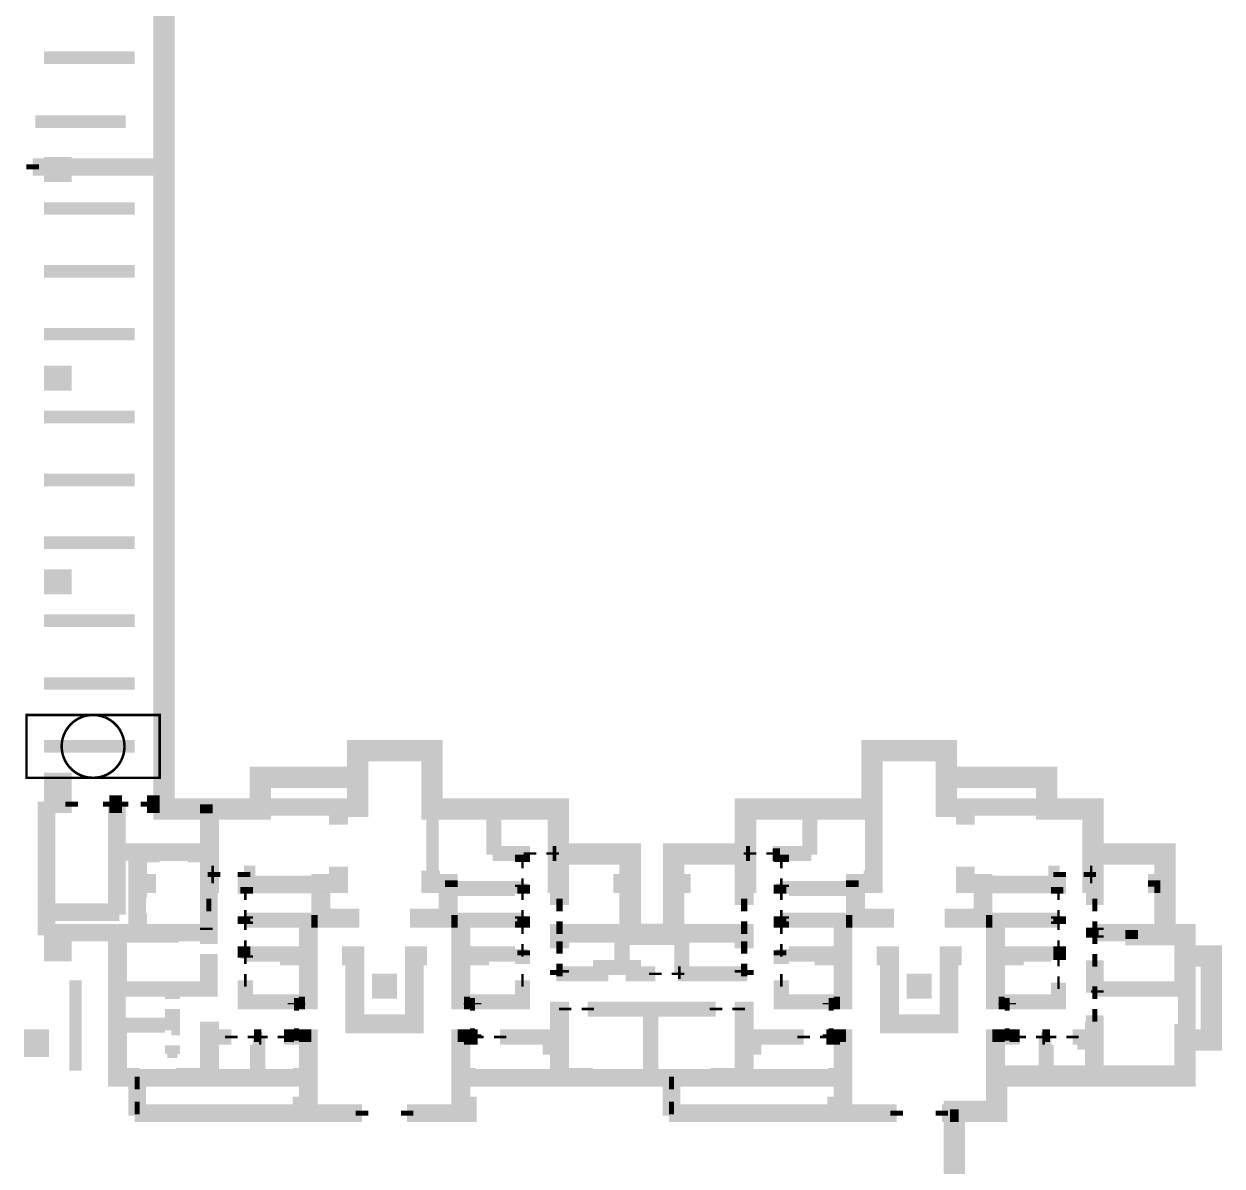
# Model space of a CAD drawing. Header units: millimetres. Extents: x 0 to 1249171, y -42321 to 335084.
# Drawn here: x 1092167 to 1139847, y 36806 to 82239 of the extents above; entities that cross this region are included whole.
import ezdxf

# ---------------------------------------------------------------- set-up
doc = ezdxf.new("R2010")
doc.units = ezdxf.units.MM
doc.header["$LTSCALE"] = 1000
for name, color, linetype in [('P_core', 1, 'Continuous'), ('P_lot', 5, 'Continuous'), ('留孔', 1, 'Continuous')]:
    doc.layers.add(name, color=color, linetype=linetype)
doc.layers.add('P_wall', color=7, linetype='Continuous', lineweight=50)

msp = doc.modelspace()

# ---------------------------------------------------------------- hatches: boundary and pattern name
at = {"layer": 'P_wall'}
for points in [[(1129017, 38810), (1131057, 38810), (1131057, 39210), (1131057, 40210), (1138547, 40210), (1138547, 41640), (1139597, 41640), (1139597, 45340), (1138547, 45340), (1138547, 46190), (1137747, 46190), (1137747, 49390), (1134887, 49390), (1134887, 51190), (1133047, 51190), (1133047, 52440), (1129047, 52440), (1129047, 53510), (1125737, 53510), (1125737, 51190), (1120707, 51190), (1120707, 49390), (1117847, 49390), (1117847, 46200), (1116467, 46200), (1116467, 49390), (1113607, 49390), (1113607, 51190), (1108577, 51190), (1108577, 53510), (1105267, 53510), (1105267, 52440), (1101397, 52440), (1101397, 51190), (1097567, 51190), (1097567, 50840), (1101747, 50840), (1101747, 52090), (1105617, 52090), (1105617, 53160), (1108227, 53160), (1108227, 50840), (1113257, 50840), (1113257, 49040), (1116117, 49040), (1116117, 45850), (1118197, 45850), (1118197, 49040), (1121057, 49040), (1121057, 50840), (1126087, 50840), (1126087, 53160), (1128697, 53160), (1128697, 52090), (1132697, 52090), (1132697, 50840), (1134537, 50840), (1134537, 49040), (1137397, 49040), (1137397, 45840), (1138197, 45840), (1138197, 44990), (1139247, 44990), (1139247, 41990), (1138197, 41990), (1138197, 40560), (1130707, 40560), (1130707, 39160), (1130547, 39160), (1129017, 39160)], [(1134537, 47920), (1134537, 50940), (1134107, 50940), (1134107, 51190), (1134887, 51190), (1134887, 47920)], [(1136247, 45840), (1136247, 46010), (1136247, 46190), (1137497, 46190), (1137497, 46610), (1137747, 46610), (1137747, 45840)], [(1138197, 44290), (1138197, 46190), (1138547, 46190), (1138547, 44290)], [(1138197, 40210), (1138197, 42210), (1138547, 42210), (1138547, 40210)]]:
    msp.add_hatch(color=256, dxfattribs=at).paths.add_polyline_path(points)

# ---------------------------------------------------------------- linework, layer by layer
at = {"layer": 'P_core'}
for points in [[(1106017, 44460), (1107017, 44460), (1106017, 43460), (1107017, 43460)], [(1128297, 44460), (1127297, 44460), (1128297, 43460), (1127297, 43460)]]:
    msp.add_solid(points, dxfattribs=at)
at = {"layer": 'P_lot', "extrusion": (-5.07062e-22, -5.18032e-09, 1), "const_width": 500, "elevation": 0}
for points in [[(1096567, 80900), (1092967, 80900)], [(1096567, 74900), (1092967, 74900)], [(1096567, 72400), (1092967, 72400)], [(1096567, 69900), (1092967, 69900)], [(1096567, 66600), (1092967, 66600)], [(1096567, 64100), (1092967, 64100)], [(1096567, 61600), (1092967, 61600)], [(1096567, 58500), (1092967, 58500)], [(1096567, 56000), (1092967, 56000)], [(1096567, 53500), (1092967, 53500)]]:
    msp.add_lwpolyline(points, dxfattribs=at)
at = {"layer": 'P_lot', "const_width": 500, "elevation": 0}
msp.add_lwpolyline([(1092617, 78350), (1096217, 78350)], dxfattribs=at)
at = {"layer": 'P_lot', "extrusion": (5.18032e-09, -4.98983e-22, 1), "const_width": 500, "elevation": 0}
msp.add_lwpolyline([(1094217, 44200), (1094217, 40600)], dxfattribs=at)
at = {"layer": 'P_wall', "const_width": 500}
for points in [[(1097567, 94850), (1097567, 50890)], [(1097867, 94850), (1097867, 51190)], [(1092517, 76650), (1097567, 76650)], [(1093817, 76200), (1093817, 76700), (1093217, 76700), (1093217, 76200), (1093817, 76200)], [(1092517, 76450), (1097567, 76450)], [(1093817, 67900), (1093817, 68400), (1093217, 68400), (1093217, 67900), (1093817, 67900)], [(1093817, 59800), (1093817, 60300), (1093217, 60300), (1093217, 59800), (1093817, 59800)], [(1138197, 42140), (1138197, 42140), (1138197, 40560), (1134887, 40560), (1134887, 42300), (1134637, 42300), (1134637, 40560), (1130957, 40560), (1130957, 41990), (1130707, 41990), (1130707, 40560), (1130707, 39210), (1130707, 39160), (1129017, 39160), (1129017, 38810), (1131057, 38810), (1131057, 39210), (1131057, 40210), (1138547, 40210), (1138547, 41640), (1139597, 41640), (1139597, 45340), (1138547, 45340), (1138547, 46190), (1137747, 46190), (1137747, 49390), (1134887, 49390), (1134887, 51190), (1133047, 51190), (1133047, 52440), (1129047, 52440), (1129047, 53510), (1125737, 53510), (1125737, 51190), (1120707, 51190), (1120707, 49390), (1117847, 49390), (1117847, 46200), (1116467, 46200), (1116467, 49390), (1113607, 49390), (1113607, 51190), (1108577, 51190), (1108577, 53510), (1105267, 53510), (1105267, 52440), (1101397, 52440), (1101397, 51190), (1097567, 51190), (1097567, 50840), (1099427, 50840), (1099427, 49390), (1098927, 49390), (1098927, 49140), (1099427, 49140), (1099427, 47920), (1099677, 47920), (1099677, 50840), (1101747, 50840), (1101747, 52090), (1105267, 52090), (1105267, 51190), (1104557, 51190), (1104557, 50640), (1104807, 50640), (1104807, 50940), (1105617, 50940), (1105617, 52090), (1105617, 53160), (1108227, 53160), (1108227, 50840), (1113257, 50840), (1113257, 49040), (1113257, 47920), (1113607, 47920), (1113607, 49040), (1116117, 49040), (1116117, 48170), (1115867, 48170), (1115867, 47920), (1116117, 47920), (1116117, 45850), (1118197, 45850), (1118197, 47920), (1118447, 47920), (1118447, 48170), (1118197, 48170), (1118197, 49040), (1120707, 49040), (1120707, 47920), (1121057, 47920), (1121057, 49040), (1121057, 50840), (1126087, 50840), (1126087, 53160), (1128697, 53160), (1128697, 51750), (1128697, 50940), (1129507, 50940), (1129507, 50640), (1129757, 50640), (1129757, 51190), (1129047, 51190), (1129047, 52090), (1132697, 52090), (1132697, 50840), (1134537, 50840), (1134537, 49040), (1134537, 47920), (1134887, 47920), (1134887, 49040), (1137397, 49040), (1137397, 48170), (1137147, 48170), (1137147, 47920), (1137397, 47920), (1137397, 46190), (1136247, 46190), (1136247, 46010), (1136247, 45840), (1137397, 45840), (1137397, 45840), (1138197, 45840), (1138197, 44840), (1138197, 44290), (1138547, 44290), (1138547, 44990), (1139247, 44990), (1139247, 41990), (1138547, 41990), (1138547, 42210), (1138197, 42210), (1138197, 42140)], [(1105417, 53360), (1105417, 52090)], [(1105417, 53360), (1105417, 52090)], [(1126087, 53160), (1126087, 50990), (1120907, 50990), (1120907, 49190), (1118047, 49190), (1118047, 46000), (1116267, 46000), (1116267, 49190), (1113357, 49190), (1113357, 50990), (1108227, 50990), (1108227, 53160)], [(1126087, 53160), (1126087, 50990), (1120907, 50990), (1120907, 49190), (1118047, 49190), (1118047, 46000), (1116267, 46000), (1116267, 49190), (1113357, 49190), (1113357, 50990), (1108227, 50990), (1108227, 53160)], [(1125887, 53360), (1125887, 51190), (1120707, 51190), (1120707, 49390), (1117847, 49390), (1117847, 46200), (1116467, 46200), (1116467, 49390), (1113607, 49390), (1113607, 51190), (1108427, 51190), (1108427, 53360)], [(1125887, 53360), (1125887, 51190), (1120707, 51190), (1120707, 49390), (1117847, 49390), (1117847, 46200), (1116467, 46200), (1116467, 49390), (1113607, 49390), (1113607, 51190), (1108427, 51190), (1108427, 53360)], [(1108427, 53360), (1108427, 51190)], [(1108427, 53360), (1108427, 51190)], [(1126087, 53160), (1126087, 48100)], [(1126087, 53160), (1126087, 48100)], [(1093817, 51700), (1093817, 52200), (1093217, 52200), (1093217, 51700), (1093817, 51700)], [(1105417, 52290), (1101547, 52290), (1101547, 51190)], [(1105417, 52290), (1101547, 52290), (1101547, 51190)], [(1128897, 52290), (1132897, 52290), (1132897, 51190)], [(1128897, 52290), (1132897, 52290), (1132897, 51190)], [(1105417, 52090), (1101747, 52090), (1101747, 50990), (1099627, 50990), (1099627, 49190), (1096767, 49190), (1096767, 45990), (1095967, 45990), (1095967, 40410), (1103607, 40410), (1103607, 39010), (1105617, 39010)], [(1105417, 52090), (1101747, 52090), (1101747, 50990), (1099627, 50990), (1099627, 49190), (1096767, 49190), (1096767, 45990), (1095967, 45990), (1095967, 40410), (1103607, 40410), (1103607, 39010), (1105617, 39010)], [(1128897, 52090), (1132697, 52090), (1132697, 50990), (1134687, 50990), (1134687, 49190), (1137547, 49190), (1137547, 45990), (1138347, 45990)], [(1128897, 52090), (1132697, 52090), (1132697, 50990), (1134687, 50990), (1134687, 49190), (1137547, 49190), (1137547, 45990), (1138347, 45990)], [(1094067, 51300), (1092967, 51300)], [(1092967, 51300), (1092967, 45990)], [(1094067, 51300), (1094067, 51100)], [(1096067, 51300), (1095567, 51300)], [(1095567, 51300), (1095567, 51100)], [(1096067, 51300), (1096067, 51100)], [(1097067, 51300), (1097067, 51100)], [(1097567, 51300), (1097067, 51300)], [(1094067, 51100), (1093167, 51100)], [(1093167, 51100), (1093167, 46190)], [(1096067, 51100), (1095567, 51100)], [(1095767, 51100), (1095767, 47000)], [(1095967, 51100), (1095967, 46800)], [(1101547, 51190), (1099427, 51190), (1099427, 49390), (1096567, 49390)], [(1101547, 51190), (1099427, 51190), (1099427, 49390), (1096567, 49390)], [(1097567, 51100), (1097067, 51100)], [(1099427, 50890), (1099427, 46190)], [(1099627, 50890), (1099627, 45990)], [(1101747, 51190), (1104607, 51190)], [(1101747, 51190), (1104607, 51190)], [(1101747, 50990), (1104607, 50990)], [(1101747, 50990), (1104607, 50990)], [(1108427, 50990), (1108427, 48170)], [(1108427, 50990), (1108427, 48170)], [(1108427, 50990), (1108427, 48170)], [(1108427, 50990), (1108427, 48170)], [(1110817, 49190), (1110817, 50990)], [(1110817, 49190), (1110817, 50990)], [(1110917, 49290), (1110917, 50990)], [(1110917, 49290), (1110917, 50990)], [(1123397, 49290), (1123397, 50990)], [(1123397, 49290), (1123397, 50990)], [(1123497, 49190), (1123497, 50990)], [(1123497, 49190), (1123497, 50990)], [(1125887, 50990), (1125887, 48170)], [(1125887, 50990), (1125887, 48170)], [(1125887, 50990), (1125887, 48170)], [(1125887, 50990), (1125887, 48170)], [(1126087, 50990), (1126087, 48100)], [(1126087, 50990), (1126087, 48100)], [(1132697, 51190), (1129707, 51190)], [(1132697, 51190), (1129707, 51190)], [(1132697, 50990), (1129707, 50990)], [(1132697, 50990), (1129707, 50990)], [(1132197, 51190), (1134887, 51190), (1134887, 49390), (1137747, 49390)], [(1132197, 51190), (1134887, 51190), (1134887, 49390), (1137747, 49390)], [(1132697, 50990), (1134687, 50990)], [(1132697, 50990), (1134687, 50990)], [(1132897, 51190), (1134887, 51190)], [(1132897, 51190), (1134887, 51190)], [(1096767, 49400), (1095767, 49400)], [(1099427, 49390), (1096567, 49390), (1096567, 46190), (1095767, 46190), (1095767, 40210), (1103407, 40210), (1103407, 38810), (1105617, 38810)], [(1099427, 49390), (1096567, 49390), (1096567, 46190), (1095767, 46190), (1095767, 40210), (1103407, 40210), (1103407, 38810), (1105617, 38810)], [(1096767, 49400), (1096767, 46190)], [(1134887, 49390), (1137747, 49390), (1137747, 46190), (1138547, 46190)], [(1134887, 49390), (1137747, 49390), (1137747, 46190), (1138547, 46190)], [(1096567, 49200), (1095967, 49200)], [(1096567, 49200), (1096567, 45990)], [(1099427, 49190), (1099427, 47190)], [(1099427, 49190), (1099427, 47190)], [(1099627, 49190), (1099627, 48500)], [(1099627, 49190), (1099627, 48500)], [(1112307, 49190), (1110817, 49190)], [(1112307, 49190), (1110817, 49190)], [(1110917, 49290), (1112307, 49290)], [(1110917, 49290), (1112307, 49290)], [(1111957, 48900), (1111957, 49190)], [(1111957, 48900), (1111957, 49190)], [(1112057, 48900), (1111957, 48900)], [(1112057, 48900), (1111957, 48900)], [(1112057, 48900), (1112057, 49190)], [(1112057, 48900), (1112057, 49190)], [(1112307, 49290), (1112307, 49190)], [(1112307, 49290), (1112307, 49190)], [(1113207, 49290), (1113357, 49290)], [(1113207, 49290), (1113207, 49190)], [(1113207, 49290), (1113357, 49290)], [(1113207, 49290), (1113207, 49190)], [(1113357, 49190), (1113207, 49190)], [(1113357, 49190), (1113207, 49190)], [(1113357, 47190), (1113357, 49190)], [(1113357, 47190), (1113357, 49190)], [(1113607, 47190), (1113607, 49190)], [(1113607, 47190), (1113607, 49190)], [(1120707, 47190), (1120707, 49190)], [(1120707, 47190), (1120707, 49190)], [(1120897, 49190), (1121057, 49190)], [(1120897, 49190), (1121057, 49190)], [(1121057, 49290), (1120907, 49290)], [(1121057, 49290), (1120907, 49290)], [(1120957, 47190), (1120957, 49190)], [(1120957, 47190), (1120957, 49190)], [(1121057, 49290), (1121057, 49190)], [(1121057, 49290), (1121057, 49190)], [(1123397, 49290), (1121957, 49290)], [(1121957, 49290), (1121957, 49190)], [(1123397, 49290), (1121957, 49290)], [(1121957, 49290), (1121957, 49190)], [(1121957, 49190), (1122257, 49190)], [(1121957, 49190), (1122257, 49190)], [(1122257, 48900), (1122257, 49190)], [(1122257, 48900), (1122257, 49190)], [(1122257, 48900), (1122357, 48900)], [(1122257, 48900), (1122357, 48900)], [(1122357, 49190), (1123497, 49190)], [(1122357, 48900), (1122357, 49190)], [(1122357, 49190), (1123497, 49190)], [(1122357, 48900), (1122357, 49190)], [(1134687, 49190), (1134687, 48500)], [(1134687, 49190), (1134687, 48500)], [(1134887, 49190), (1134887, 47190)], [(1134887, 49190), (1134887, 47190)], [(1099727, 48500), (1099627, 48500)], [(1099727, 48500), (1099627, 48500)], [(1099727, 48500), (1099727, 48300)], [(1099727, 48500), (1099727, 48300)], [(1103857, 48110), (1101127, 48110), (1101127, 48500), (1100927, 48500)], [(1100927, 48500), (1100927, 48300)], [(1103857, 48110), (1101127, 48110), (1101127, 48500), (1100927, 48500)], [(1100927, 48500), (1100927, 48300)], [(1130457, 48110), (1133187, 48110), (1133187, 48500), (1133387, 48500)], [(1130457, 48110), (1133187, 48110), (1133187, 48500), (1133387, 48500)], [(1133387, 48500), (1133387, 48300)], [(1133387, 48500), (1133387, 48300)], [(1134587, 48500), (1134687, 48500)], [(1134587, 48500), (1134587, 48300)], [(1134587, 48500), (1134687, 48500)], [(1134587, 48500), (1134587, 48300)], [(1099727, 48300), (1099627, 48300)], [(1099627, 48300), (1099627, 47190)], [(1099727, 48300), (1099627, 48300)], [(1099627, 48300), (1099627, 47190)], [(1100927, 47640), (1100927, 48300), (1100927, 48300)], [(1100927, 47640), (1100927, 48300), (1100927, 48300)], [(1101027, 46640), (1103857, 46640), (1103857, 48110), (1104597, 48110)], [(1101027, 46640), (1103857, 46640), (1103857, 48110), (1104597, 48110)], [(1103857, 47910), (1101027, 47910)], [(1101027, 47910), (1101027, 47640)], [(1103857, 47910), (1101027, 47910)], [(1101027, 47910), (1101027, 47640)], [(1108427, 48170), (1109177, 48170)], [(1108427, 48170), (1109177, 48170)], [(1109177, 47900), (1109177, 48170)], [(1109177, 47900), (1109177, 48170)], [(1111957, 47900), (1111957, 48000)], [(1112057, 48000), (1111957, 48000)], [(1111957, 47900), (1111957, 48000)], [(1112057, 48000), (1111957, 48000)], [(1112057, 47900), (1112057, 48000)], [(1112057, 47900), (1112057, 48000)], [(1122257, 47900), (1122257, 48000)], [(1122257, 48000), (1122357, 48000)], [(1122257, 47900), (1122257, 48000)], [(1122257, 48000), (1122357, 48000)], [(1122357, 47900), (1122357, 48000)], [(1122357, 47900), (1122357, 48000)], [(1125137, 47900), (1125137, 48170)], [(1125887, 48170), (1125137, 48170)], [(1125137, 47900), (1125137, 48170)], [(1125887, 48170), (1125137, 48170)], [(1125137, 47900), (1125137, 48000)], [(1125137, 47900), (1125137, 48000)], [(1129707, 48110), (1130457, 48110), (1130457, 46640)], [(1129707, 48110), (1130457, 48110), (1130457, 46640)], [(1130457, 48110), (1129707, 48110)], [(1130457, 48110), (1129707, 48110)], [(1130457, 48110), (1130457, 46640), (1133287, 46640)], [(1130457, 48110), (1130457, 46640), (1133287, 46640)], [(1130457, 47910), (1133287, 47910)], [(1130457, 47910), (1133287, 47910)], [(1133287, 47910), (1133287, 47640)], [(1133287, 47910), (1133287, 47640)], [(1133287, 47910), (1133287, 47640)], [(1133287, 47910), (1133287, 47640)], [(1133387, 47640), (1133387, 48300), (1133387, 48300)], [(1133387, 47640), (1133387, 48300), (1133387, 48300)], [(1134587, 48300), (1134687, 48300)], [(1134587, 48300), (1134687, 48300)], [(1134687, 48300), (1134687, 47190)], [(1134687, 48300), (1134687, 47190)], [(1137147, 48170), (1137147, 47920), (1137397, 47920), (1137397, 46190), (1136247, 46190), (1136247, 46010), (1136247, 45840), (1137397, 45840), (1137397, 45840), (1138197, 45840), (1138197, 44840), (1138197, 44290), (1138547, 44290), (1138547, 44840)], [(1137147, 48170), (1137147, 47920)], [(1137147, 47920), (1137397, 47920)], [(1137397, 47920), (1137397, 46190)], [(1101027, 47640), (1100927, 47640)], [(1101027, 47640), (1100927, 47640)], [(1109177, 47900), (1111957, 47900)], [(1109177, 47900), (1111957, 47900)], [(1111957, 46640), (1109177, 46640), (1109177, 47800)], [(1109177, 47800), (1111957, 47800), (1111957, 47640)], [(1111957, 46640), (1109177, 46640), (1109177, 47800)], [(1109177, 47800), (1111957, 47800), (1111957, 47640)], [(1111957, 47640), (1112057, 47640)], [(1111957, 47640), (1112057, 47640)], [(1112057, 47900), (1112057, 47640)], [(1112057, 47900), (1112057, 47640)], [(1122257, 47900), (1122257, 47640)], [(1122257, 47900), (1122257, 47640)], [(1122357, 47640), (1122257, 47640)], [(1122357, 47640), (1122257, 47640)], [(1125137, 47900), (1122357, 47900)], [(1125137, 47900), (1122357, 47900)], [(1125137, 47800), (1122357, 47800), (1122357, 47640)], [(1122357, 46640), (1125137, 46640), (1125137, 47800)], [(1125137, 47800), (1122357, 47800), (1122357, 47640)], [(1122357, 46640), (1125137, 46640), (1125137, 47800)], [(1133287, 47640), (1133387, 47640)], [(1133287, 47640), (1133387, 47640)], [(1095767, 47000), (1093167, 47000)], [(1099627, 47190), (1099427, 47190)], [(1099627, 47190), (1099427, 47190)], [(1113607, 47190), (1113357, 47190)], [(1113607, 47190), (1113357, 47190)], [(1120707, 47190), (1120957, 47190)], [(1120707, 47190), (1120957, 47190)], [(1134687, 47190), (1134887, 47190)], [(1134687, 47190), (1134887, 47190)], [(1095967, 46800), (1093167, 46800)], [(1100927, 46440), (1100927, 46740)], [(1101027, 46740), (1100927, 46740)], [(1100927, 46440), (1100927, 46740)], [(1101027, 46740), (1100927, 46740)], [(1101027, 46740), (1101027, 46640)], [(1101027, 46740), (1101027, 46640)], [(1101027, 46540), (1101027, 46440)], [(1101027, 45540), (1101027, 45290), (1103357, 45290), (1103357, 46540)], [(1101027, 46540), (1103357, 46540)], [(1101027, 46540), (1101027, 46440)], [(1101027, 45540), (1101027, 45290), (1103357, 45290), (1103357, 46540)], [(1101027, 46540), (1103357, 46540)], [(1103607, 46540), (1103857, 46540)], [(1103607, 45290), (1103607, 46540)], [(1103607, 46540), (1103857, 46540)], [(1103607, 45290), (1103607, 46540)], [(1109427, 46540), (1109177, 46540)], [(1109427, 46540), (1109177, 46540)], [(1109427, 45290), (1109427, 46540)], [(1109427, 45290), (1109427, 46540)], [(1111957, 46540), (1109677, 46540)], [(1111957, 45390), (1111957, 45290), (1109677, 45290), (1109677, 46540)], [(1111957, 46540), (1109677, 46540)], [(1111957, 45390), (1111957, 45290), (1109677, 45290), (1109677, 46540)], [(1111957, 46740), (1111957, 46640)], [(1111957, 46740), (1111957, 46640)], [(1111957, 46740), (1112057, 46740)], [(1111957, 46740), (1111957, 46640)], [(1111957, 46740), (1111957, 46640)], [(1111957, 46740), (1112057, 46740)], [(1111957, 46540), (1111957, 46290)], [(1111957, 46540), (1111957, 46290)], [(1112057, 46740), (1112057, 46290)], [(1112057, 46740), (1112057, 46290)], [(1122257, 46740), (1122257, 46290)], [(1122357, 46740), (1122257, 46740)], [(1122257, 46740), (1122257, 46290)], [(1122357, 46740), (1122257, 46740)], [(1122357, 46740), (1122357, 46640)], [(1122357, 46740), (1122357, 46640)], [(1122357, 46740), (1122357, 46640)], [(1122357, 46740), (1122357, 46640)], [(1122357, 46740), (1122357, 46640)], [(1122357, 46740), (1122357, 46640)], [(1122357, 46540), (1122357, 46290)], [(1122357, 45390), (1122357, 45290), (1124637, 45290), (1124637, 46540)], [(1122357, 46540), (1124637, 46540)], [(1122357, 46540), (1122357, 46290)], [(1122357, 45390), (1122357, 45290), (1124637, 45290), (1124637, 46540)], [(1122357, 46540), (1124637, 46540)], [(1124887, 46540), (1125137, 46540)], [(1124887, 45290), (1124887, 46540)], [(1124887, 46540), (1125137, 46540)], [(1124887, 45290), (1124887, 46540)], [(1130707, 46540), (1130457, 46540)], [(1130707, 46540), (1130457, 46540)], [(1130707, 45290), (1130707, 46540)], [(1130707, 45290), (1130707, 46540)], [(1133287, 46540), (1130957, 46540)], [(1130957, 45290), (1130957, 46540)], [(1133287, 46540), (1130957, 46540)], [(1130957, 45290), (1130957, 46540)], [(1133287, 46740), (1133287, 46640)], [(1133287, 46740), (1133387, 46740)], [(1133287, 46740), (1133287, 46640)], [(1133287, 46740), (1133387, 46740)], [(1133287, 46540), (1133287, 46440)], [(1133287, 46540), (1133287, 46440)], [(1133387, 46440), (1133387, 46740)], [(1133387, 46440), (1133387, 46740)], [(1099427, 46190), (1093167, 46190)], [(1099427, 46190), (1096767, 46190)], [(1099427, 46190), (1096767, 46190)], [(1099427, 46290), (1099627, 46290), (1099627, 45890), (1099427, 45890), (1099427, 45990)], [(1099427, 46290), (1099427, 46190)], [(1099427, 46290), (1099627, 46290), (1099627, 45890), (1099427, 45890), (1099427, 45990)], [(1099427, 46290), (1099427, 46190)], [(1101027, 46440), (1100927, 46440)], [(1101027, 46440), (1100927, 46440)], [(1111957, 46290), (1112057, 46290)], [(1111957, 46290), (1112057, 46290)], [(1113357, 45500), (1113357, 46290)], [(1113607, 46290), (1113357, 46290)], [(1113357, 45500), (1113357, 46290)], [(1113607, 46290), (1113357, 46290)], [(1113607, 45500), (1113607, 46290)], [(1113607, 45500), (1113607, 46290)], [(1113607, 46190), (1116267, 46190)], [(1113607, 46190), (1116267, 46190)], [(1116017, 46000), (1118297, 46000)], [(1116017, 46000), (1116017, 44750), (1116467, 44750), (1116467, 44500), (1117297, 44500)], [(1116017, 46000), (1118297, 46000)], [(1116017, 46000), (1116017, 44750), (1116467, 44750), (1116467, 44500), (1117297, 44500)], [(1118047, 46190), (1120697, 46190), (1120697, 46290)], [(1118047, 46190), (1120697, 46190), (1120697, 46290)], [(1118297, 46000), (1118297, 44500)], [(1118297, 46000), (1118297, 44500)], [(1120707, 46290), (1120957, 46290)], [(1120707, 46290), (1120957, 46290)], [(1120957, 45500), (1120957, 46290)], [(1120957, 45500), (1120957, 46290)], [(1120957, 45500), (1120957, 46290)], [(1120957, 45500), (1120957, 46290)], [(1122357, 46290), (1122257, 46290)], [(1122357, 46290), (1122257, 46290)], [(1133287, 46440), (1133387, 46440)], [(1133287, 46440), (1133387, 46440)], [(1134687, 46290), (1134687, 46190)], [(1134687, 46290), (1134887, 46290)], [(1134687, 46290), (1134687, 46190)], [(1134687, 46290), (1134887, 46290)], [(1134687, 45990), (1134687, 46190)], [(1134687, 45990), (1134687, 46190)], [(1134887, 46290), (1134887, 46190)], [(1134887, 46290), (1134887, 46190)], [(1134887, 46190), (1137547, 46190)], [(1134887, 46190), (1137547, 46190)], [(1136247, 46190), (1137397, 46190)], [(1136247, 46010), (1136247, 46190)], [(1136247, 45840), (1136247, 46010)], [(1138347, 44990), (1138347, 46000)], [(1138347, 44990), (1138347, 46000)], [(1138547, 45190), (1138547, 46200)], [(1138547, 45190), (1138547, 46200)], [(1099627, 45990), (1092967, 45990)], [(1093817, 45200), (1093817, 45700), (1093217, 45700), (1093217, 45200), (1093817, 45200)], [(1096767, 45990), (1099427, 45990)], [(1096767, 45990), (1099427, 45990)], [(1101027, 45540), (1100927, 45540)], [(1100927, 45090), (1100927, 45540)], [(1101027, 45540), (1100927, 45540)], [(1100927, 45090), (1100927, 45540)], [(1113607, 45940), (1115917, 45940)], [(1113607, 45940), (1115917, 45940)], [(1115917, 45940), (1115917, 44750)], [(1115917, 45940), (1115917, 44750)], [(1120707, 45500), (1120707, 45940), (1118397, 45940), (1118397, 44500)], [(1120707, 45500), (1120707, 45940), (1118397, 45940), (1118397, 44500)], [(1133287, 45540), (1133287, 45290), (1130957, 45290)], [(1133287, 45540), (1133287, 45290), (1130957, 45290)], [(1133287, 45540), (1133387, 45540)], [(1133287, 45540), (1133387, 45540)], [(1133387, 45000), (1133387, 45540)], [(1133387, 45000), (1133387, 45540)], [(1134687, 45990), (1134687, 45890)], [(1134687, 45990), (1134687, 45890)], [(1134687, 45890), (1134887, 45890)], [(1134687, 45890), (1134887, 45890)], [(1137547, 45990), (1134887, 45990)], [(1134887, 45990), (1134887, 45890)], [(1137547, 45990), (1134887, 45990)], [(1134887, 45990), (1134887, 45890)], [(1137397, 45840), (1136247, 45840)], [(1101027, 45090), (1100927, 45090)], [(1101027, 45090), (1100927, 45090)], [(1103357, 45190), (1101027, 45190)], [(1101027, 45090), (1101027, 45190)], [(1103357, 45190), (1101027, 45190)], [(1101027, 45090), (1101027, 45190)], [(1112057, 45190), (1112057, 45090), (1111957, 45090), (1111957, 45190), (1109677, 45190)], [(1112057, 45190), (1112057, 45090), (1111957, 45090), (1111957, 45190), (1109677, 45190)], [(1111957, 45390), (1112057, 45390)], [(1111957, 45390), (1112057, 45390)], [(1112057, 45390), (1112057, 45190)], [(1112057, 45390), (1112057, 45190)], [(1113607, 45500), (1113357, 45500)], [(1113607, 45500), (1113357, 45500)], [(1120707, 45500), (1120957, 45500)], [(1120707, 45500), (1120957, 45500)], [(1122257, 45390), (1122257, 45190)], [(1122357, 45390), (1122257, 45390)], [(1122257, 45390), (1122257, 45190)], [(1122357, 45390), (1122257, 45390)], [(1122257, 45190), (1122257, 45090), (1122357, 45090), (1122357, 45190), (1124637, 45190)], [(1122257, 45190), (1122257, 45090), (1122357, 45090), (1122357, 45190), (1124637, 45190)], [(1128857, 45110), (1128857, 42590), (1126737, 42590), (1126737, 45110)], [(1128857, 45110), (1128857, 42590), (1126737, 42590), (1126737, 45110)], [(1133287, 45000), (1133287, 45190), (1130957, 45190)], [(1133287, 45000), (1133287, 45190), (1130957, 45190)], [(1139447, 45190), (1138547, 45190)], [(1139447, 45190), (1138547, 45190)], [(1139447, 41790), (1139447, 45190)], [(1139447, 41790), (1139447, 45190)], [(1095967, 43800), (1098027, 43800), (1098027, 43700), (1098127, 43700), (1098127, 43800), (1099627, 43800), (1099627, 44990), (1099427, 44990), (1099427, 43900)], [(1095967, 43800), (1098027, 43800), (1098027, 43700), (1098127, 43700), (1098127, 43800), (1099627, 43800), (1099627, 44990), (1099427, 44990), (1099427, 43900)], [(1105207, 45040), (1105207, 42340), (1107827, 42340), (1107827, 45040)], [(1105207, 45040), (1105207, 42340), (1107827, 42340), (1107827, 45040)], [(1105457, 45040), (1105457, 42590), (1107577, 42590), (1107577, 45040)], [(1105457, 45040), (1105457, 42590), (1107577, 42590), (1107577, 45040)], [(1113357, 44400), (1115167, 44400), (1115167, 44650), (1116367, 44650), (1116367, 44400), (1117297, 44400)], [(1113357, 44400), (1115167, 44400), (1115167, 44650), (1116367, 44650), (1116367, 44400), (1117297, 44400)], [(1113357, 44400), (1113357, 44600)], [(1113607, 44600), (1113357, 44600)], [(1113357, 44400), (1113357, 44600)], [(1113607, 44600), (1113357, 44600)], [(1113607, 44500), (1115067, 44500), (1115067, 44750), (1115917, 44750)], [(1113607, 44500), (1115067, 44500), (1115067, 44750), (1115917, 44750)], [(1113607, 44500), (1113607, 44600)], [(1113607, 44500), (1113607, 44600)], [(1120707, 44500), (1120707, 44600)], [(1120707, 44600), (1120957, 44600)], [(1120707, 44500), (1120707, 44600)], [(1120707, 44600), (1120957, 44600)], [(1120957, 44400), (1120957, 44600)], [(1120957, 44400), (1120957, 44600)], [(1120957, 44400), (1120957, 44600)], [(1120957, 44400), (1120957, 44600)], [(1129107, 45040), (1129107, 42340), (1126487, 42340), (1126487, 45040)], [(1129107, 45040), (1129107, 42340), (1126487, 42340), (1126487, 45040)], [(1133287, 45000), (1133387, 45000)], [(1133287, 45000), (1133387, 45000)], [(1134687, 44990), (1134687, 43700)], [(1134687, 44990), (1134887, 44990)], [(1134687, 44990), (1134687, 43700)], [(1134687, 44990), (1134887, 44990)], [(1134887, 44990), (1134887, 43900)], [(1134887, 44990), (1134887, 43900)], [(1138547, 44840), (1138547, 44290), (1138197, 44290), (1138197, 44840)], [(1139247, 44990), (1138347, 44990)], [(1138347, 41990), (1138347, 44990)], [(1139247, 44990), (1138347, 44990)], [(1138347, 41990), (1138347, 44990)], [(1138547, 41990), (1138547, 44990)], [(1138547, 41990), (1138547, 44990)], [(1139247, 41990), (1139247, 44990)], [(1139247, 41990), (1139247, 44990)], [(1102917, 43290), (1100927, 43290), (1100927, 44190)], [(1101027, 44190), (1100927, 44190)], [(1102917, 43290), (1100927, 43290), (1100927, 44190)], [(1101027, 44190), (1100927, 44190)], [(1103357, 43390), (1101027, 43390), (1101027, 44190)], [(1103357, 43390), (1101027, 43390), (1101027, 44190)], [(1109677, 43390), (1111957, 43390), (1111957, 44190)], [(1109677, 43390), (1111957, 43390), (1111957, 44190)], [(1110117, 43290), (1112057, 43290), (1112057, 44190)], [(1110117, 43290), (1112057, 43290), (1112057, 44190)], [(1111957, 44190), (1112057, 44190)], [(1111957, 44190), (1112057, 44190)], [(1117297, 44400), (1117297, 44500)], [(1117297, 44400), (1117297, 44500)], [(1117297, 44400), (1117297, 44500)], [(1117297, 44400), (1117297, 44500)], [(1118197, 44500), (1118297, 44500)], [(1118197, 44400), (1118197, 44500)], [(1118197, 44400), (1118197, 44500)], [(1118197, 44500), (1118297, 44500)], [(1118197, 44400), (1118197, 44500)], [(1118197, 44400), (1118197, 44500)], [(1118197, 44400), (1120957, 44400)], [(1118197, 44400), (1120957, 44400)], [(1118397, 44500), (1120707, 44500)], [(1118397, 44500), (1120707, 44500)], [(1124197, 43290), (1122257, 43290), (1122257, 44190)], [(1122357, 44190), (1122257, 44190)], [(1124197, 43290), (1122257, 43290), (1122257, 44190)], [(1122357, 44190), (1122257, 44190)], [(1124637, 43390), (1122357, 43390), (1122357, 44190)], [(1124637, 43390), (1122357, 43390), (1122357, 44190)], [(1130957, 43390), (1133287, 43390), (1133287, 44100)], [(1130957, 43390), (1133287, 43390), (1133287, 44100)], [(1131397, 43290), (1133387, 43290), (1133387, 44100)], [(1131397, 43290), (1133387, 43290), (1133387, 44100)], [(1133287, 44100), (1133387, 44100)], [(1133287, 44100), (1133387, 44100)], [(1099427, 43900), (1095967, 43900)], [(1099427, 43900), (1095967, 43900)], [(1134687, 43700), (1134887, 43700)], [(1134687, 43700), (1134887, 43700)], [(1134887, 43900), (1138347, 43900)], [(1134887, 43900), (1138347, 43900)], [(1134887, 43800), (1134887, 43700)], [(1134887, 43800), (1138347, 43800)], [(1134887, 43800), (1134887, 43700)], [(1134887, 43800), (1138347, 43800)], [(1102917, 43240), (1102917, 43290)], [(1102917, 43240), (1102917, 43290)], [(1103117, 43240), (1102917, 43240)], [(1103117, 43240), (1102917, 43240)], [(1103357, 43290), (1103117, 43290)], [(1103357, 43290), (1103117, 43290)], [(1103117, 43240), (1103117, 43290)], [(1103357, 43290), (1103117, 43290)], [(1103357, 43290), (1103117, 43290)], [(1103117, 43240), (1103117, 43290)], [(1109677, 43290), (1109917, 43290)], [(1109677, 43290), (1109917, 43290)], [(1109917, 43240), (1109917, 43290)], [(1109917, 43240), (1109917, 43290)], [(1109917, 43240), (1110117, 43240)], [(1109917, 43240), (1110117, 43240)], [(1110117, 43240), (1110117, 43290)], [(1110117, 43240), (1110117, 43290)], [(1124197, 43240), (1124197, 43290)], [(1124197, 43240), (1124197, 43290)], [(1124397, 43240), (1124197, 43240)], [(1124397, 43240), (1124197, 43240)], [(1124637, 43290), (1124397, 43290)], [(1124397, 43240), (1124397, 43290)], [(1124637, 43290), (1124397, 43290)], [(1124397, 43240), (1124397, 43290)], [(1130957, 43290), (1131197, 43290)], [(1130957, 43290), (1131197, 43290)], [(1131197, 43240), (1131197, 43290)], [(1131197, 43240), (1131197, 43290)], [(1131197, 43240), (1131397, 43240)], [(1131197, 43240), (1131397, 43240)], [(1131397, 43240), (1131397, 43290)], [(1131397, 43240), (1131397, 43290)], [(1098027, 42260), (1098127, 42260), (1098127, 42800), (1098027, 42800), (1098027, 42460), (1095967, 42460)], [(1098027, 42260), (1098127, 42260), (1098127, 42800), (1098027, 42800), (1098027, 42460), (1095967, 42460)], [(1113357, 40410), (1113357, 43100), (1113707, 43100)], [(1113357, 40410), (1113357, 43100), (1113707, 43100)], [(1113607, 40410), (1113607, 43000), (1113707, 43000)], [(1113607, 40410), (1113607, 43000), (1113707, 43000)], [(1113707, 43100), (1113707, 43000)], [(1113707, 43100), (1113707, 43000)], [(1119697, 43100), (1114607, 43100)], [(1114607, 43100), (1114607, 43000)], [(1119697, 43100), (1114607, 43100)], [(1114607, 43100), (1114607, 43000)], [(1114607, 43000), (1117057, 43000)], [(1114607, 43000), (1117057, 43000)], [(1117057, 43000), (1117057, 40410)], [(1117057, 43000), (1117057, 40410)], [(1117157, 43000), (1119697, 43000)], [(1117157, 43000), (1117157, 40410)], [(1117157, 43000), (1119697, 43000)], [(1117157, 43000), (1117157, 40410)], [(1119707, 43100), (1119707, 43000)], [(1119707, 43100), (1119707, 43000)], [(1120957, 40410), (1120957, 43100), (1120607, 43100)], [(1120607, 43100), (1120607, 43000)], [(1120957, 40410), (1120957, 43100), (1120607, 43100)], [(1120607, 43100), (1120607, 43000)], [(1120707, 40410), (1120707, 43000), (1120607, 43000)], [(1120707, 40410), (1120707, 43000), (1120607, 43000)], [(1134687, 42800), (1134687, 42300), (1134637, 42300), (1134637, 41790), (1134437, 41790), (1134437, 41990), (1133897, 41990)], [(1134687, 42800), (1134687, 42300), (1134637, 42300), (1134637, 41790), (1134437, 41790), (1134437, 41990), (1133897, 41990)], [(1134687, 42800), (1134887, 42800)], [(1134687, 42800), (1134887, 42800)], [(1134887, 42800), (1134887, 40410)], [(1134887, 42800), (1134887, 40410)], [(1095967, 42360), (1098027, 42360), (1098027, 42260)], [(1095967, 42360), (1098027, 42360), (1098027, 42260)], [(1138197, 42140), (1138197, 42210), (1138547, 42210), (1138547, 42140)], [(1092917, 42000), (1092417, 42000), (1092417, 41400), (1092917, 41400), (1092917, 42000)], [(1099427, 40410), (1099427, 41990), (1100417, 41990)], [(1099427, 40410), (1099427, 41990), (1100417, 41990)], [(1100417, 41890), (1099677, 41890), (1099677, 40410)], [(1100417, 41890), (1099677, 41890), (1099677, 40410)], [(1100417, 41990), (1100417, 41890)], [(1100417, 41990), (1100417, 41890)], [(1101617, 41990), (1101317, 41990)], [(1101317, 41990), (1101317, 41890)], [(1101617, 41990), (1101317, 41990)], [(1101317, 41990), (1101317, 41890)], [(1101317, 41890), (1101417, 41890), (1101417, 40410)], [(1101317, 41890), (1101417, 41890), (1101417, 40410)], [(1101517, 41990), (1101617, 41990)], [(1101517, 41990), (1101617, 41990)], [(1101617, 41890), (1101517, 41890)], [(1101517, 41890), (1101517, 40410)], [(1101517, 41890), (1101617, 41890)], [(1101617, 41890), (1101517, 41890)], [(1101517, 41890), (1101517, 40410)], [(1101517, 41890), (1101617, 41890)], [(1101617, 41990), (1101617, 41890)], [(1101617, 41990), (1101617, 41890)], [(1102917, 41990), (1102517, 41990)], [(1102517, 41990), (1102517, 41890)], [(1102917, 41990), (1102517, 41990)], [(1102517, 41990), (1102517, 41890)], [(1102517, 41890), (1103357, 41890), (1103357, 40410)], [(1102517, 41890), (1103357, 41890), (1103357, 40410)], [(1102917, 41990), (1102917, 42040)], [(1103117, 42040), (1102917, 42040)], [(1102917, 41990), (1102917, 42040)], [(1103117, 42040), (1102917, 42040)], [(1103117, 41990), (1103117, 42040)], [(1103117, 41990), (1103117, 42040)], [(1103607, 41990), (1103117, 41990)], [(1103607, 41990), (1103117, 41990)], [(1103607, 41990), (1103607, 40410)], [(1103607, 41990), (1103607, 40410)], [(1109427, 41990), (1109917, 41990)], [(1109427, 41990), (1109427, 40410)], [(1109427, 41990), (1109917, 41990)], [(1109427, 41990), (1109427, 40410)], [(1109677, 41890), (1110217, 41890)], [(1109677, 41890), (1109677, 40410)], [(1109677, 41890), (1110217, 41890)], [(1109677, 41890), (1109677, 40410)], [(1109677, 41790), (1109677, 40410)], [(1109677, 41790), (1109677, 40410)], [(1109917, 42040), (1110117, 42040)], [(1109917, 41990), (1109917, 42040)], [(1109917, 42040), (1110117, 42040)], [(1109917, 42040), (1110117, 42040)], [(1109917, 41990), (1109917, 42040)], [(1109917, 42040), (1110117, 42040)], [(1110117, 41990), (1110117, 42040)], [(1110117, 41990), (1110117, 42040)], [(1110117, 41990), (1110217, 41990)], [(1110117, 41990), (1110217, 41990)], [(1110217, 41990), (1110217, 41890)], [(1110217, 41990), (1110217, 41890)], [(1111117, 41990), (1113157, 41990), (1113157, 41590), (1113357, 41590)], [(1111117, 41990), (1111117, 41890)], [(1111117, 41990), (1113157, 41990), (1113157, 41590), (1113357, 41590)], [(1111117, 41990), (1111117, 41890)], [(1111117, 41890), (1113057, 41890), (1113057, 41490), (1113357, 41490)], [(1111117, 41890), (1113057, 41890), (1113057, 41490), (1113357, 41490)], [(1123197, 41990), (1121157, 41990), (1121157, 41590), (1120957, 41590)], [(1123197, 41990), (1121157, 41990), (1121157, 41590), (1120957, 41590)], [(1123197, 41890), (1121257, 41890), (1121257, 41490), (1120957, 41490)], [(1123197, 41890), (1121257, 41890), (1121257, 41490), (1120957, 41490)], [(1123197, 41990), (1123197, 41890)], [(1123197, 41990), (1123197, 41890)], [(1124197, 41990), (1124097, 41990)], [(1124097, 41990), (1124097, 41890)], [(1124197, 41990), (1124097, 41990)], [(1124097, 41990), (1124097, 41890)], [(1124637, 41890), (1124097, 41890)], [(1124637, 41890), (1124097, 41890)], [(1124397, 42040), (1124197, 42040)], [(1124197, 41990), (1124197, 42040)], [(1124397, 42040), (1124197, 42040)], [(1124397, 42040), (1124197, 42040)], [(1124197, 41990), (1124197, 42040)], [(1124397, 42040), (1124197, 42040)], [(1124397, 41990), (1124397, 42040)], [(1124397, 41990), (1124397, 42040)], [(1124887, 41990), (1124397, 41990)], [(1124887, 41990), (1124397, 41990)], [(1124637, 41890), (1124637, 40410)], [(1124637, 41890), (1124637, 40410)], [(1124637, 41790), (1124637, 40410)], [(1124637, 41790), (1124637, 40410)], [(1124887, 41990), (1124887, 40410)], [(1124887, 41990), (1124887, 40410)], [(1130707, 41990), (1131197, 41990)], [(1130707, 41990), (1130707, 40400)], [(1130707, 41990), (1131197, 41990)], [(1130707, 41990), (1130707, 40400)], [(1130887, 41890), (1131797, 41890)], [(1130887, 41890), (1130887, 40410)], [(1130887, 41890), (1131797, 41890)], [(1130887, 41890), (1130887, 40410)], [(1131197, 41990), (1131197, 42040)], [(1131197, 42040), (1131397, 42040)], [(1131197, 41990), (1131197, 42040)], [(1131197, 42040), (1131397, 42040)], [(1131397, 41990), (1131397, 42040)], [(1131397, 41990), (1131397, 42040)], [(1131397, 41990), (1131797, 41990)], [(1131397, 41990), (1131797, 41990)], [(1131797, 41990), (1131797, 41890)], [(1131797, 41990), (1131797, 41890)], [(1132697, 41990), (1132997, 41990)], [(1132697, 41990), (1132697, 41890)], [(1132797, 41990), (1132697, 41990)], [(1132697, 41990), (1132997, 41990)], [(1132697, 41990), (1132697, 41890)], [(1132797, 41990), (1132697, 41990)], [(1132697, 41890), (1132797, 41890)], [(1132797, 41890), (1132697, 41890)], [(1132697, 41890), (1132797, 41890)], [(1132797, 41890), (1132697, 41890)], [(1132797, 41890), (1132797, 40410)], [(1132797, 41890), (1132797, 40410)], [(1132997, 41890), (1132897, 41890), (1132897, 40410)], [(1132997, 41890), (1132897, 41890), (1132897, 40410)], [(1132997, 41990), (1132997, 41890)], [(1132997, 41990), (1132997, 41890)], [(1133897, 41990), (1133897, 41890)], [(1133897, 41990), (1133897, 41890)], [(1133897, 41890), (1134337, 41890), (1134337, 41690), (1134637, 41690), (1134637, 40410)], [(1133897, 41890), (1134337, 41890), (1134337, 41690), (1134637, 41690), (1134637, 40410)], [(1138347, 41990), (1139247, 41990)], [(1138347, 40400), (1138347, 41990)], [(1138347, 41990), (1139247, 41990)], [(1138347, 40400), (1138347, 41990)], [(1138547, 41790), (1139447, 41790)], [(1138547, 40200), (1138547, 41790)], [(1138547, 41790), (1139447, 41790)], [(1138547, 40200), (1138547, 41790)], [(1098127, 41260), (1098127, 41360), (1098027, 41360), (1098027, 41260)], [(1098127, 41260), (1098127, 41360), (1098027, 41360), (1098027, 41260)], [(1096767, 40460), (1096017, 40460)], [(1107417, 39010), (1109427, 39010), (1109427, 40410), (1124887, 40410), (1124887, 39010), (1126897, 39010)], [(1107417, 39010), (1109427, 39010), (1109427, 40410), (1124887, 40410), (1124887, 39010), (1126897, 39010)], [(1138347, 40410), (1130707, 40410), (1130707, 39010), (1128697, 39010)], [(1138347, 40410), (1130707, 40410), (1130707, 39010), (1128697, 39010)], [(1138347, 40410), (1130707, 40410)], [(1138347, 40410), (1130707, 40410)], [(1096567, 38810), (1096567, 40210)], [(1096767, 39010), (1096767, 40210)], [(1107417, 38810), (1109627, 38810), (1109627, 40210), (1124687, 40210), (1124687, 38810), (1126897, 38810)], [(1107417, 38810), (1109627, 38810), (1109627, 40210), (1124687, 40210), (1124687, 38810), (1126897, 38810)], [(1117837, 38810), (1117837, 40210)], [(1118037, 39010), (1118037, 40210)], [(1138547, 40210), (1130907, 40210), (1130907, 38810), (1128697, 38810)], [(1138547, 40210), (1130907, 40210), (1130907, 38810), (1128697, 38810)], [(1138547, 40210), (1130907, 40210)], [(1138547, 40210), (1130907, 40210)], [(1103107, 39010), (1096767, 39010)], [(1105617, 38810), (1105617, 39010)], [(1105617, 38810), (1105617, 39010)], [(1107417, 38810), (1107417, 39010)], [(1107417, 38810), (1107417, 39010)], [(1124377, 39010), (1118037, 39010)], [(1126897, 38810), (1126897, 39010)], [(1126897, 38810), (1126897, 39010)], [(1128697, 38810), (1128697, 39010)], [(1128697, 38810), (1128697, 39010)], [(1103107, 38810), (1096567, 38810)], [(1124377, 38810), (1117837, 38810)], [(1129017, 38810), (1129017, -2025)], [(1129367, 38810), (1129017, 38810)], [(1129367, -2025), (1129367, 38810)]]:
    msp.add_lwpolyline(points, dxfattribs=at)
at = {"layer": 'P_wall', "const_width": 500, "elevation": 0}
for points in [[(1097567, 50840), (1097567, 93200)], [(1097917, 93200), (1097917, 51190)], [(1092517, 76650), (1092517, 76450)], [(1099427, 50840), (1097567, 50840)], [(1097917, 51190), (1099427, 51190)], [(1099427, 51190), (1099427, 50840)], [(1096767, 40110), (1096567, 40110)], [(1118037, 40110), (1117837, 40110)], [(1096767, 39110), (1096567, 39110)], [(1118037, 39110), (1117837, 39110)]]:
    msp.add_lwpolyline(points, dxfattribs=at)
at = {"layer": 'P_wall', "const_width": 500}
for points in [[(1129017, 38810), (1131057, 38810), (1131057, 39210), (1131057, 40210), (1138547, 40210), (1138547, 41640), (1139597, 41640), (1139597, 45340), (1138547, 45340), (1138547, 46190), (1137747, 46190), (1137747, 49390), (1134887, 49390), (1134887, 51190), (1133047, 51190), (1133047, 52440), (1129047, 52440), (1129047, 53510), (1125737, 53510), (1125737, 51190), (1120707, 51190), (1120707, 49390), (1117847, 49390), (1117847, 46200), (1116467, 46200), (1116467, 49390), (1113607, 49390), (1113607, 51190), (1108577, 51190), (1108577, 53510), (1105267, 53510), (1105267, 52440), (1101397, 52440), (1101397, 51190), (1097567, 51190), (1097567, 50840), (1101747, 50840), (1101747, 52090), (1105617, 52090), (1105617, 53160), (1108227, 53160), (1108227, 50840), (1113257, 50840), (1113257, 49040), (1116117, 49040), (1116117, 45850), (1118197, 45850), (1118197, 49040), (1121057, 49040), (1121057, 50840), (1126087, 50840), (1126087, 53160), (1128697, 53160), (1128697, 52090), (1132697, 52090), (1132697, 50840), (1134537, 50840), (1134537, 49040), (1137397, 49040), (1137397, 45840), (1138197, 45840), (1138197, 44990), (1139247, 44990), (1139247, 41990), (1138197, 41990), (1138197, 40560), (1130707, 40560), (1130707, 39160), (1130547, 39160), (1129017, 39160)], [(1134537, 47920), (1134537, 50940), (1134107, 50940), (1134107, 51190), (1134887, 51190), (1134887, 47920)], [(1096817, 49390), (1097317, 49390), (1097317, 49140), (1096817, 49140), (1096817, 48170), (1097167, 48170), (1097167, 47920), (1096817, 47920), (1096817, 47740), (1096567, 47740), (1096567, 49390), (1096817, 49390)], [(1103857, 48170), (1103857, 46540), (1105257, 46540), (1105257, 46610), (1105257, 46610), (1105257, 46790), (1104107, 46790), (1104107, 47920), (1104807, 47920), (1104807, 48470), (1104557, 48470), (1104557, 48170)], [(1130457, 48170), (1130457, 46540), (1129057, 46540), (1129057, 46610), (1129057, 46610), (1129057, 46790), (1130207, 46790), (1130207, 47920), (1129507, 47920), (1129507, 48470), (1129757, 48470), (1129757, 48170)], [(1108927, 46790), (1107777, 46790), (1107777, 46610), (1107777, 46610), (1107777, 46540), (1109177, 46540), (1109177, 48170), (1108477, 48170), (1108477, 48300), (1108227, 48300), (1108227, 47920), (1108927, 47920)], [(1125387, 46790), (1126537, 46790), (1126537, 46610), (1126537, 46610), (1126537, 46540), (1125137, 46540), (1125137, 48170), (1125837, 48170), (1125837, 48300), (1126087, 48300), (1126087, 47920), (1125387, 47920)], [(1096017, 45940), (1096017, 44290), (1095767, 44290), (1095767, 46190), (1096017, 46190), (1096567, 46190), (1096567, 46610), (1096817, 46610), (1096817, 46190), (1098067, 46190), (1098067, 46010), (1098067, 46010), (1098067, 45940), (1096567, 45940)], [(1136247, 45840), (1136247, 46010), (1136247, 46010), (1136247, 46190), (1137497, 46190), (1137497, 46610), (1137747, 46610), (1137747, 45840)], [(1113357, 45710), (1113607, 45710), (1113607, 45940), (1115027, 45940), (1115027, 46190), (1114927, 46190), (1114927, 46190), (1113357, 46190)], [(1120957, 45710), (1120707, 45710), (1120707, 45940), (1119287, 45940), (1119287, 46190), (1119387, 46190), (1119387, 46190), (1120957, 46190)], [(1138197, 44290), (1138197, 46190), (1138547, 46190), (1138547, 44290)], [(1103357, 45040), (1103357, 43290), (1103607, 43290), (1103607, 45290), (1103357, 45290), (1102607, 45290), (1102607, 45040)], [(1105457, 45290), (1105077, 45290), (1105077, 45040), (1105207, 45040), (1105207, 42340), (1107827, 42340), (1107827, 45040), (1107957, 45040), (1107957, 45290), (1107577, 45290), (1107577, 42590), (1105457, 42590)], [(1109677, 45290), (1110427, 45290), (1110427, 45040), (1109677, 45040), (1109677, 43290), (1109427, 43290), (1109427, 45290)], [(1124637, 45040), (1124637, 43290), (1124887, 43290), (1124887, 45290), (1124637, 45290), (1123887, 45290), (1123887, 45040)], [(1128857, 45290), (1129237, 45290), (1129237, 45040), (1129107, 45040), (1129107, 42340), (1126487, 42340), (1126487, 45040), (1126357, 45040), (1126357, 45290), (1126737, 45290), (1126737, 42590), (1128857, 42590)], [(1130957, 45290), (1131707, 45290), (1131707, 45040), (1130957, 45040), (1130957, 43290), (1130707, 43290), (1130707, 45290)], [(1113357, 40210), (1114567, 40210), (1114567, 40460), (1113607, 40460), (1113607, 43100), (1113357, 43100)], [(1120957, 40210), (1119747, 40210), (1119747, 40460), (1120707, 40460), (1120707, 43100), (1120957, 43100)], [(1096017, 40210), (1096017, 42210), (1095767, 42210), (1095767, 40210)], [(1098467, 40460), (1098467, 40210), (1099677, 40210), (1099677, 42300), (1099427, 42300), (1099427, 40460)], [(1138197, 40210), (1138197, 42210), (1138547, 42210), (1138547, 40210)], [(1103357, 40210), (1103127, 40210), (1103127, 40460), (1103357, 40460), (1103357, 41990), (1103607, 41990), (1103607, 40210), (1103607, 40210), (1103607, 39310), (1103357, 39310)], [(1109427, 40210), (1109427, 40210), (1109427, 41990), (1109677, 41990), (1109677, 40460), (1109907, 40460), (1109907, 40210), (1109677, 40210), (1109677, 39310), (1109427, 39310)], [(1124887, 40210), (1124887, 39310), (1124637, 39310), (1124637, 40210), (1124407, 40210), (1124407, 40460), (1124637, 40460), (1124637, 41990), (1124887, 41990)], [(1103107, 39310), (1103607, 39310), (1103607, 38810), (1103107, 38810)], [(1109427, 39310), (1109927, 39310), (1109927, 38810), (1109427, 38810)], [(1124387, 39310), (1124887, 39310), (1124887, 38810), (1124387, 38810)]]:
    msp.add_lwpolyline(points, close=True, dxfattribs=at)
msp.add_lwpolyline([(1104106, 47920, 1), (1104107, 47920, 1)], format="xyb", close=True, dxfattribs=at)
msp.add_lwpolyline([(1104106, 47920, 1), (1104107, 47920, 1)], format="xyb", close=True, dxfattribs=at)
at = {"layer": '留孔', "color": 1, "const_width": 100, "elevation": 0}
msp.add_lwpolyline([(1097567, 54750), (1097567, 52250), (1092267, 52250), (1092267, 54750)], close=True, dxfattribs=at)
msp.add_lwpolyline([(1094917, 52250, 1), (1094917, 54750, 1), (1094917, 52250, 1)], format="xyb", dxfattribs=at)

doc.saveas('drawing.dxf')
